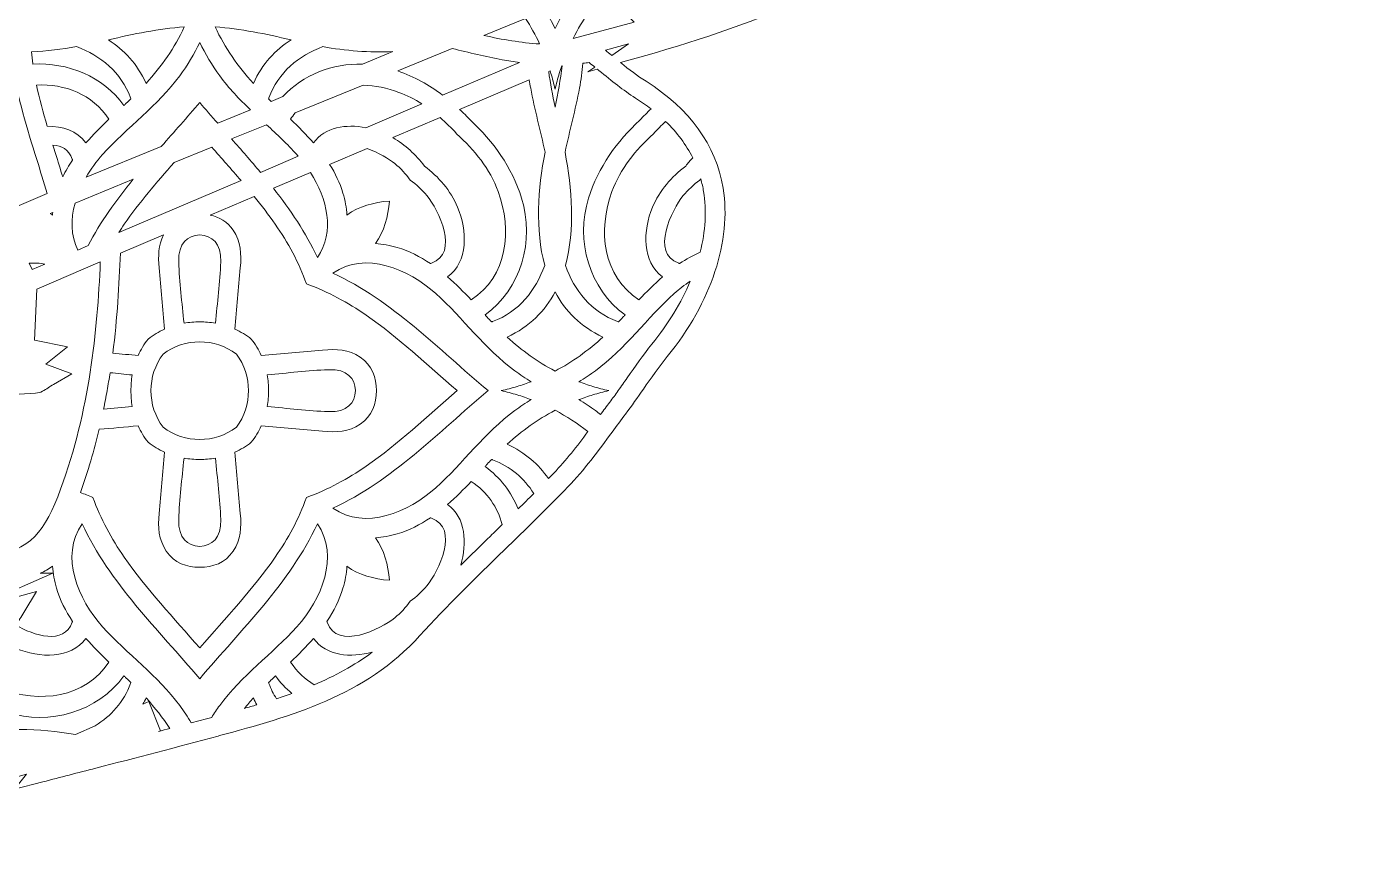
# Model space of a CAD drawing. Header units: inches. Extents: x 95 to 3545, y -2258 to -163.
# Drawn here: x 2933 to 3535, y -1029 to -659 of the extents above; entities that cross this region are included whole.
import ezdxf

# ---------------------------------------------------------------- set-up
doc = ezdxf.new("R2010")
doc.units = ezdxf.units.IN
doc.header["$MEASUREMENT"] = 0
doc.layers.add('Layer 1', color=7, linetype='Continuous')

msp = doc.modelspace()

# ---------------------------------------------------------------- linework, layer by layer
at = {"layer": 'Layer 1', "lineweight": 0}
for points, knots in [([(3521.38, -534.23), (3526.82, -531.98), (3532.61, -528.93), (3534.27, -523.34), (3535.29, -519.93), (3534.53, -516.33), (3532.02, -512.67), (3528.25, -507.17), (3519.97, -505.53), (3513.31, -504.21), (3513.31, -504.21), (3512.37, -504.03), (3512.37, -504.03), (3509.08, -503.36), (3505.74, -505.08), (3503.03, -506.59), (3502.06, -507.14), (3501.14, -507.65), (3500.36, -507.97), (3500.36, -507.97), (3479.9, -516.25), (3479.9, -516.25), (3450.61, -528.13), (3420.32, -540.41), (3390.45, -552.28), (3387.84, -553.32), (3384.33, -553.64), (3382.8, -553.01), (3377.04, -550.64), (3371.25, -548.32), (3365.46, -545.99), (3346.1, -538.21), (3326.07, -530.17), (3307.36, -520.57), (3303.6, -518.64), (3299.79, -516.76), (3295.98, -514.88), (3269.28, -501.73), (3244.06, -489.31), (3233.09, -458.77), (3230.3, -451.02), (3225.2, -444.37), (3220.26, -437.95), (3216.58, -433.16), (3213.1, -428.63), (3210.55, -423.72), (3208.19, -419.21), (3207.74, -411.55), (3209.52, -406.3), (3210.75, -402.69), (3212.98, -401.01), (3216.57, -401.01), (3218.54, -401.01), (3220.88, -401.55), (3223.33, -402.56), (3230.59, -405.56), (3238.34, -408.51), (3246.11, -408.78), (3246.11, -408.78), (3246.52, -408.79), (3246.52, -408.79), (3251.25, -408.79), (3256.51, -406.02), (3262.63, -400.31), (3265.09, -398.02), (3265.21, -393.88), (3265.06, -391.62), (3264.83, -388.09), (3263.77, -385.63), (3261.9, -384.29), (3255.98, -380.05), (3256.84, -376.67), (3259.33, -369.43), (3259.71, -368.33), (3260.1, -367.21), (3260.45, -366.07), (3260.45, -366.07), (3289.01, -369.2), (3289.01, -369.2), (3289.01, -369.2), (3272.89, -334.78), (3272.89, -334.78), (3301.09, -331.7), (3329.45, -326.88), (3346.44, -294.35), (3346.44, -294.35), (3350.7, -286.21), (3350.7, -286.21), (3350.7, -286.21), (3341.67, -287.92), (3341.67, -287.92), (3313.94, -293.17), (3287.84, -291.15), (3254.61, -280.87), (3250.79, -279.68), (3246.52, -276.57), (3245.67, -274.33), (3237.63, -253.2), (3228.52, -229.25), (3221.98, -205.38), (3218.17, -191.48), (3209.69, -183.66), (3195.29, -180.79), (3186.81, -179.1), (3178.04, -178.31), (3169.78, -177.64), (3160.74, -176.92), (3151.69, -176.08), (3142.65, -175.24), (3119.08, -173.06), (3094.72, -170.8), (3070.64, -170.6), (3070.64, -170.6), (3069.75, -170.59), (3069.75, -170.59), (3055.81, -170.59), (3041.84, -173.38), (3028.33, -176.07), (3022.28, -177.28), (3016.02, -178.53), (3009.91, -179.49), (3009.91, -179.49), (3006.37, -180.05), (3006.37, -180.05), (3006.37, -180.05), (3005.64, -192.78), (3005.64, -192.78), (3005.64, -192.78), (3008.44, -194.03), (3008.44, -194.03), (3009.91, -194.69), (3011.36, -195.45), (3012.8, -196.2), (3016.34, -198.04), (3019.99, -199.95), (3024.14, -200.73), (3053.79, -206.3), (3088.37, -214.51), (3120.1, -233.22), (3128.78, -238.34), (3132.02, -243.64), (3131.65, -252.12), (3131.24, -261.62), (3129.01, -271.37), (3126.54, -281.35), (3125.84, -282.01), (3123.76, -283.05), (3122.6, -283.63), (3122.09, -283.88), (3121.6, -284.13), (3121.14, -284.37), (3116.27, -286.91), (3111.09, -289.3), (3106.08, -291.61), (3095.15, -296.64), (3083.85, -301.84), (3074.26, -309.36), (3070.74, -312.12), (3067.27, -315.01), (3063.92, -317.8), (3049.32, -329.96), (3035.53, -341.45), (3016.12, -344.13), (3016.12, -344.13), (3011.32, -344.79), (3011.32, -344.79), (3011.32, -344.79), (3014.38, -358.37), (3014.38, -358.37), (3014.38, -358.37), (3042.92, -356.17), (3042.92, -356.17), (3042.92, -356.17), (3040.04, -358.27), (3040.04, -358.27), (3040.04, -358.27), (3054.23, -361.26), (3054.23, -361.26), (3052.55, -361.6), (3050.87, -361.95), (3049.2, -362.28), (3030.65, -366.05), (3013.12, -369.61), (2996.34, -376.3), (2953.74, -393.26), (2911.15, -412.21), (2869.96, -430.53), (2856.78, -436.4), (2843.6, -442.26), (2830.4, -448.07), (2751.53, -482.79), (2689.02, -498.27), (2627.72, -498.27), (2612.79, -498.27), (2597.78, -497.29), (2583.1, -495.37), (2583.1, -495.37), (2582.27, -495.31), (2582.27, -495.31), (2580.56, -495.31), (2579.17, -495.97), (2578.15, -496.45), (2577.9, -496.57), (2577.65, -496.7), (2577.4, -496.78), (2577.4, -496.78), (2575.04, -497.6), (2575.04, -497.6), (2575.04, -497.6), (2572.83, -507.82), (2572.83, -507.82), (2572.83, -507.82), (2615.96, -519.45), (2615.96, -519.45), (2615.96, -519.45), (2559.37, -524.36), (2559.37, -524.36), (2559.37, -524.36), (2569.1, -531.37), (2569.1, -531.37), (2587.91, -544.94), (2608.24, -546.81), (2627.4, -546.81), (2630.94, -546.81), (2634.56, -546.74), (2638.15, -546.65), (2638.15, -546.65), (2611.52, -558.85), (2611.52, -558.85), (2611.52, -558.85), (2693.92, -553.21), (2693.92, -553.21), (2693.92, -553.21), (2640.17, -568.94), (2640.17, -568.94), (2640.17, -568.94), (2641.94, -579.7), (2641.94, -579.7), (2641.94, -579.7), (2677.66, -576.45), (2677.66, -576.45), (2677.66, -576.45), (2639.38, -591.45), (2639.38, -591.45), (2639.38, -591.45), (2662.31, -591.68), (2662.31, -591.68), (2666.55, -591.72), (2670.8, -591.8), (2675.05, -591.87), (2681.45, -591.99), (2687.86, -592.11), (2694.24, -592.11), (2706.84, -592.11), (2723.39, -591.7), (2739.55, -588.55), (2770.57, -582.49), (2800.89, -572.1), (2829.28, -561.98), (2841.67, -557.56), (2853.71, -551.86), (2865.36, -546.34), (2875.24, -541.66), (2885.46, -536.82), (2895.73, -532.86), (2922.91, -522.37), (2951.69, -509.93), (2978, -490.06), (2990.62, -480.53), (3002.52, -476.28), (3016.58, -476.28), (3016.63, -476.28), (3016.67, -476.28), (3016.72, -476.28), (3015.61, -478.27), (3014.52, -480.22), (3013.45, -482.14), (3008.76, -490.53), (3004.4, -498.32), (3000.15, -506.18), (2996.3, -513.27), (2992.52, -520.41), (2988.75, -527.55), (2985.39, -533.9), (2982.03, -540.26), (2978.62, -546.58), (2976.89, -549.79), (2975.28, -553.11), (2973.72, -556.33), (2970, -564), (2966.48, -571.25), (2961.48, -577.15), (2933.72, -609.84), (2922.53, -642.55), (2927.27, -677.15), (2929.22, -691.36), (2933.42, -704.81), (2937.87, -719.05), (2939.44, -724.06), (2941.04, -729.2), (2942.54, -734.38), (2942.54, -734.38), (2922.65, -743.02), (2922.65, -743.02), (2921.69, -742.09), (2920.7, -741.19), (2919.74, -740.31), (2912.55, -733.73), (2909.26, -730.25), (2913.05, -723.15), (2913.05, -723.15), (2915.63, -718.31), (2915.63, -718.31), (2915.63, -718.31), (2886, -709.7), (2886, -709.7), (2886, -709.7), (2884.22, -711.03), (2884.22, -711.03), (2863.9, -726.25), (2847.71, -746.68), (2837.41, -770.11), (2833, -780.14), (2826.32, -782.37), (2816.26, -782.82), (2812.85, -782.98), (2809.43, -783.1), (2806.01, -783.22), (2793.68, -783.67), (2780.93, -784.13), (2768.5, -786.1), (2715.98, -794.41), (2676.22, -810.94), (2643.4, -838.12), (2632.57, -847.09), (2619.51, -854.1), (2606.88, -860.89), (2601.8, -863.61), (2596.55, -866.43), (2591.47, -869.36), (2589.43, -870.53), (2586.91, -871.27), (2584.24, -872.06), (2582.86, -872.46), (2581.48, -872.87), (2580.13, -873.34), (2580.13, -873.34), (2576.5, -874.6), (2576.5, -874.6), (2576.5, -874.6), (2578.46, -885.03), (2578.46, -885.03), (2578.46, -885.03), (2590.17, -883.95), (2590.17, -883.95), (2590.17, -883.95), (2574.49, -893.57), (2574.49, -893.57), (2574.49, -893.57), (2578.16, -904.03), (2578.16, -904.03), (2578.16, -904.03), (2598.72, -899.19), (2598.72, -899.19), (2598.72, -899.19), (2545.29, -922.1), (2545.29, -922.1), (2545.29, -922.1), (2568.44, -923.81), (2568.44, -923.81), (2568.44, -923.81), (2545.72, -942), (2545.72, -942), (2545.72, -942), (2552.2, -950.54), (2552.2, -950.54), (2552.2, -950.54), (2578.76, -939.63), (2578.76, -939.63), (2578.76, -939.63), (2568.78, -947.58), (2568.78, -947.58), (2568.78, -947.58), (2580.38, -948.27), (2580.38, -948.27), (2582.99, -948.42), (2585.43, -948.45), (2587.74, -948.47), (2591.95, -948.5), (2595.59, -948.53), (2598.64, -949.44), (2611.94, -953.41), (2623.09, -955.26), (2633.74, -955.26), (2638.09, -955.25), (2642.29, -954.95), (2646.4, -954.32), (2646.4, -954.32), (2634.59, -961.55), (2634.59, -961.55), (2634.59, -961.55), (2638.09, -970.3), (2638.09, -970.3), (2638.09, -970.3), (2660.88, -966.39), (2660.88, -966.39), (2660.88, -966.39), (2646.54, -996.13), (2646.54, -996.13), (2646.54, -996.13), (2661.32, -984.87), (2661.32, -984.87), (2666.92, -980.6), (2672.58, -975.97), (2678.06, -971.49), (2690.35, -961.45), (2703.05, -951.07), (2716.87, -943.16), (2765.68, -915.19), (2802.83, -881.48), (2830.42, -840.1), (2837.5, -829.49), (2845.09, -827.54), (2857.48, -827.54), (2857.48, -827.54), (2858.75, -827.55), (2858.75, -827.55), (2878.39, -827.74), (2898.32, -826.63), (2917.58, -825.56), (2924.16, -825.19), (2930.75, -824.82), (2937.33, -824.5), (2939.62, -824.39), (2941.36, -823.21), (2943.04, -822.07), (2943.72, -821.6), (2944.5, -821.06), (2945.45, -820.52), (2945.45, -820.52), (2953.71, -815.79), (2953.71, -815.79), (2953.71, -815.79), (2942.05, -811.47), (2942.05, -811.47), (2942.05, -811.47), (2951.73, -803.66), (2951.73, -803.66), (2951.73, -803.66), (2936.79, -800.64), (2936.79, -800.64), (2936.79, -800.64), (2937.91, -777.55), (2937.91, -777.55), (2937.91, -777.55), (2966.54, -765.26), (2966.54, -765.26), (2965.23, -796.51), (2961.71, -832.41), (2948.64, -867.75), (2941.56, -886.88), (2935.46, -895.4), (2915.99, -898.64), (2909.77, -899.68), (2903.38, -900.54), (2897.2, -901.37), (2894.33, -901.75), (2891.47, -902.14), (2888.62, -902.54), (2888.62, -902.54), (2884.42, -903.14), (2884.42, -903.14), (2884.42, -903.14), (2885.47, -914.63), (2885.47, -914.63), (2885.47, -914.63), (2902.45, -914.63), (2902.45, -914.63), (2902.45, -914.63), (2862.77, -931.94), (2862.77, -931.94), (2862.77, -931.94), (2867.67, -942.47), (2867.67, -942.47), (2867.67, -942.47), (2916.97, -928.92), (2916.97, -928.92), (2906.33, -940.55), (2892.55, -946.57), (2878.14, -952.86), (2866.32, -958.03), (2854.1, -963.37), (2844.05, -972.08), (2844.05, -972.08), (2830.78, -983.56), (2830.78, -983.56), (2824.13, -987.31), (2817.73, -991.49), (2811.49, -995.57), (2807.91, -997.91), (2804.34, -1000.24), (2800.73, -1002.49), (2800.73, -1002.49), (2795.51, -1005.74), (2795.51, -1005.74), (2795.51, -1005.74), (2803.43, -1012.38), (2803.43, -1012.38), (2803.43, -1012.38), (2852.94, -1001.35), (2852.94, -1001.35), (2852.94, -1001.35), (2812.73, -1016.63), (2812.73, -1016.63), (2812.73, -1016.63), (2816.88, -1029.41), (2816.88, -1029.41), (2816.88, -1029.41), (2933.21, -996.41), (2933.21, -996.41), (2933.21, -996.41), (2927.83, -1003.23), (2927.83, -1003.23), (2927.83, -1003.23), (2940.65, -999.89), (2940.65, -999.89), (2948.53, -997.83), (2956.49, -995.77), (2964.49, -993.7), (2982.55, -989.03), (3001.23, -984.2), (3019.68, -979.2), (3019.68, -979.2), (3020.32, -979.03), (3020.32, -979.03), (3052.51, -970.31), (3085.78, -961.3), (3110.7, -933.87), (3122.8, -920.55), (3135.99, -907.73), (3148.75, -895.33), (3158.26, -886.08), (3168.1, -876.51), (3177.47, -866.77), (3184.84, -859.1), (3191.21, -850.44), (3197.37, -842.07), (3199.38, -839.34), (3201.39, -836.61), (3203.43, -833.92), (3206.23, -830.22), (3208.91, -826.38), (3211.51, -822.66), (3214.93, -817.75), (3218.47, -812.68), (3222.24, -808.02), (3242.17, -783.42), (3251.35, -755.71), (3247.42, -732.01), (3244.19, -712.49), (3232.5, -696.27), (3212.67, -683.8), (3208.83, -681.38), (3205.13, -678.54), (3201.15, -675.33), (3201.15, -675.33), (3212.65, -672.09), (3212.65, -672.09), (3238.04, -664.95), (3262.66, -656.29), (3287.89, -645.61), (3292.41, -643.7), (3295.47, -639.84), (3298.42, -636.11), (3300.01, -634.1), (3301.5, -632.22), (3303.11, -630.77), (3303.11, -630.77), (3304.41, -629.59), (3304.41, -629.59), (3307.41, -626.86), (3310.82, -623.76), (3313.68, -623.24), (3319.93, -622.12), (3326.48, -621.47), (3332.81, -620.83), (3342.52, -619.87), (3352.55, -618.87), (3362.15, -616.16), (3372.94, -613.12), (3386.9, -606.25), (3393.73, -596.07), (3400.93, -585.35), (3409.63, -580.26), (3421.35, -575.54), (3444.09, -566.37), (3467.1, -556.79), (3489.35, -547.53), (3500.02, -543.09), (3510.7, -538.65), (3521.38, -534.23)], [0, 0, 0, 0, 1, 1, 1, 2, 2, 2, 3, 3, 3, 4, 4, 4, 5, 5, 5, 6, 6, 6, 7, 7, 7, 8, 8, 8, 9, 9, 9, 10, 10, 10, 11, 11, 11, 12, 12, 12, 13, 13, 13, 14, 14, 14, 15, 15, 15, 16, 16, 16, 17, 17, 17, 18, 18, 18, 19, 19, 19, 20, 20, 20, 21, 21, 21, 22, 22, 22, 23, 23, 23, 24, 24, 24, 25, 25, 25, 26, 26, 26, 27, 27, 27, 28, 28, 28, 29, 29, 29, 30, 30, 30, 31, 31, 31, 32, 32, 32, 33, 33, 33, 34, 34, 34, 35, 35, 35, 36, 36, 36, 37, 37, 37, 38, 38, 38, 39, 39, 39, 40, 40, 40, 41, 41, 41, 42, 42, 42, 43, 43, 43, 44, 44, 44, 45, 45, 45, 46, 46, 46, 47, 47, 47, 48, 48, 48, 49, 49, 49, 50, 50, 50, 51, 51, 51, 52, 52, 52, 53, 53, 53, 54, 54, 54, 55, 55, 55, 56, 56, 56, 57, 57, 57, 58, 58, 58, 59, 59, 59, 60, 60, 60, 61, 61, 61, 62, 62, 62, 63, 63, 63, 64, 64, 64, 65, 65, 65, 66, 66, 66, 67, 67, 67, 68, 68, 68, 69, 69, 69, 70, 70, 70, 71, 71, 71, 72, 72, 72, 73, 73, 73, 74, 74, 74, 75, 75, 75, 76, 76, 76, 77, 77, 77, 78, 78, 78, 79, 79, 79, 80, 80, 80, 81, 81, 81, 82, 82, 82, 83, 83, 83, 84, 84, 84, 85, 85, 85, 86, 86, 86, 87, 87, 87, 88, 88, 88, 89, 89, 89, 90, 90, 90, 91, 91, 91, 92, 92, 92, 93, 93, 93, 94, 94, 94, 95, 95, 95, 96, 96, 96, 97, 97, 97, 98, 98, 98, 99, 99, 99, 100, 100, 100, 101, 101, 101, 102, 102, 102, 103, 103, 103, 104, 104, 104, 105, 105, 105, 106, 106, 106, 107, 107, 107, 108, 108, 108, 109, 109, 109, 110, 110, 110, 111, 111, 111, 112, 112, 112, 113, 113, 113, 114, 114, 114, 115, 115, 115, 116, 116, 116, 117, 117, 117, 118, 118, 118, 119, 119, 119, 120, 120, 120, 121, 121, 121, 122, 122, 122, 123, 123, 123, 124, 124, 124, 125, 125, 125, 126, 126, 126, 127, 127, 127, 128, 128, 128, 129, 129, 129, 130, 130, 130, 131, 131, 131, 132, 132, 132, 133, 133, 133, 134, 134, 134, 135, 135, 135, 136, 136, 136, 137, 137, 137, 138, 138, 138, 139, 139, 139, 140, 140, 140, 141, 141, 141, 142, 142, 142, 143, 143, 143, 144, 144, 144, 145, 145, 145, 146, 146, 146, 147, 147, 147, 148, 148, 148, 149, 149, 149, 150, 150, 150, 151, 151, 151, 152, 152, 152, 153, 153, 153, 154, 154, 154, 155, 155, 155, 156, 156, 156, 157, 157, 157, 158, 158, 158, 159, 159, 159, 160, 160, 160, 161, 161, 161, 162, 162, 162, 163, 163, 163, 164, 164, 164, 165, 165, 165, 166, 166, 166, 167, 167, 167, 168, 168, 168, 169, 169, 169, 170, 170, 170, 171, 171, 171, 172, 172, 172, 173, 173, 173, 174, 174, 174, 175, 175, 175, 176, 176, 176, 177, 177, 177, 178, 178, 178, 179, 179, 179, 180, 180, 180, 181, 181, 181, 182, 182, 182, 183, 183, 183, 184, 184, 184, 185, 185, 185, 186, 186, 186, 187, 187, 187, 188, 188, 188, 189, 189, 189, 190, 190, 190, 191, 191, 191, 192, 192, 192, 193, 193, 193, 194, 194, 194, 195, 195, 195, 196, 196, 196, 197, 197, 197, 198, 198, 198, 199, 199, 199, 200, 200, 200, 200]), ([(3179.77, -664.5), (3183.99, -656.11), (3189.34, -648.65), (3195.75, -641.6), (3195.79, -641.59), (3195.83, -641.57), (3195.88, -641.56), (3198.8, -647.91), (3202.71, -653), (3207.34, -657.04), (3207.34, -657.04), (3179.77, -664.5), (3179.77, -664.5)], [0, 0, 0, 0, 1, 1, 1, 2, 2, 2, 3, 3, 3, 4, 4, 4, 4]), ([(3171.65, -659.97), (3170.32, -657.2), (3168.85, -654.49), (3167.25, -651.82), (3167.25, -651.82), (3169.47, -650.91), (3169.47, -650.91), (3172.19, -650.26), (3175.1, -649.38), (3178.31, -648.26), (3175.78, -652.05), (3173.58, -655.96), (3171.65, -659.97)], [0, 0, 0, 0, 1, 1, 1, 2, 2, 2, 3, 3, 3, 4, 4, 4, 4]), ([(3164.68, -666.93), (3156.29, -666.39), (3147.92, -664.93), (3139.58, -663.15), (3139.58, -663.15), (3158.33, -655.47), (3158.33, -655.47), (3160.69, -659.1), (3162.81, -662.92), (3164.68, -666.93)], [0, 0, 0, 0, 1, 1, 1, 2, 2, 2, 3, 3, 3, 3]), ([(2987.19, -684.72), (2983.18, -675.94), (2977.27, -669.58), (2970.2, -665.08), (2981.54, -662.49), (2992.95, -660.01), (3004.41, -659.28), (3000, -668.71), (2994.25, -676.98), (2987.19, -684.72)], [0, 0, 0, 0, 1, 1, 1, 2, 2, 2, 3, 3, 3, 3]), ([(3035.58, -684.72), (3028.51, -676.98), (3022.77, -668.71), (3018.36, -659.28), (3029.81, -660.01), (3041.23, -662.49), (3052.56, -665.08), (3045.49, -669.58), (3039.59, -675.94), (3035.58, -684.72)], [0, 0, 0, 0, 1, 1, 1, 2, 2, 2, 3, 3, 3, 3]), ([(2936.09, -675.94), (2935.84, -674.11), (2935.65, -672.28), (2935.5, -670.46), (2942.41, -670.17), (2949.3, -669.32), (2955.87, -668.14), (2966.72, -672.26), (2976, -679.66), (2980.18, -691.32), (2980.23, -691.46), (2980.3, -691.57), (2980.36, -691.7), (2979.65, -692.38), (2978.94, -693.06), (2978.21, -693.73), (2977.87, -694.05), (2977.52, -694.36), (2977.18, -694.68), (2967.85, -681.68), (2951.91, -675.09), (2936.12, -676.08), (2936.11, -676.03), (2936.1, -675.99), (2936.09, -675.94)], [0, 0, 0, 0, 1, 1, 1, 2, 2, 2, 3, 3, 3, 4, 4, 4, 5, 5, 5, 6, 6, 6, 7, 7, 7, 8, 8, 8, 8]), ([(3002.39, -681.32), (3005.92, -676.49), (3008.88, -671.44), (3011.38, -666.24), (3013.88, -671.44), (3016.84, -676.49), (3020.38, -681.32), (3024.49, -686.92), (3029.3, -691.88), (3034.32, -696.67), (3034.32, -696.67), (3019.51, -702.75), (3019.51, -702.75), (3016.76, -699.62), (3014.04, -696.49), (3011.38, -693.33), (3005.77, -700.02), (2999.88, -706.57), (2994.05, -713.18), (2994.05, -713.18), (2960.14, -727.08), (2960.14, -727.08), (2962.29, -723.37), (2964.84, -719.91), (2967.56, -716.89), (2978.66, -704.58), (2992.55, -694.75), (3002.39, -681.32)], [0, 0, 0, 0, 1, 1, 1, 2, 2, 2, 3, 3, 3, 4, 4, 4, 5, 5, 5, 6, 6, 6, 7, 7, 7, 8, 8, 8, 9, 9, 9, 9]), ([(3042.41, -691.7), (3042.46, -691.57), (3042.54, -691.46), (3042.59, -691.32), (3046.77, -679.66), (3056.04, -672.26), (3066.9, -668.14), (3077.04, -669.96), (3087.95, -670.99), (3098.51, -670.37), (3098.51, -670.37), (3084.74, -676.01), (3084.74, -676.01), (3071.29, -675.69), (3057.96, -680.84), (3048.87, -690.71), (3048.87, -690.71), (3043.63, -692.86), (3043.63, -692.86), (3043.22, -692.47), (3042.81, -692.09), (3042.41, -691.7)], [0, 0, 0, 0, 1, 1, 1, 2, 2, 2, 3, 3, 3, 4, 4, 4, 5, 5, 5, 6, 6, 6, 7, 7, 7, 7]), ([(3197.2, -672.11), (3197.17, -672.09), (3197.13, -672.06), (3197.09, -672.03), (3196.2, -671.29), (3195.28, -670.54), (3194.34, -669.78), (3194.34, -669.78), (3204.79, -666.95), (3204.79, -666.95), (3204.79, -666.95), (3197.2, -672.11), (3197.2, -672.11)], [0, 0, 0, 0, 1, 1, 1, 2, 2, 2, 3, 3, 3, 4, 4, 4, 4]), ([(3125.26, -669.03), (3132.84, -670.8), (3140.38, -672.7), (3147.85, -674.1), (3150.47, -674.58), (3153.07, -674.95), (3155.66, -675.27), (3155.66, -675.27), (3120.93, -690.01), (3120.93, -690.01), (3114.88, -685.47), (3108.19, -681.74), (3100.71, -679.09), (3100.71, -679.09), (3125.26, -669.03), (3125.26, -669.03)], [0, 0, 0, 0, 1, 1, 1, 2, 2, 2, 3, 3, 3, 4, 4, 4, 5, 5, 5, 5]), ([(3171.65, -695.4), (3170.52, -690.07), (3169.5, -684.73), (3168.77, -679.38), (3168.77, -679.38), (3169.4, -679.11), (3169.4, -679.11), (3169.52, -679.48), (3169.66, -679.83), (3169.77, -680.2), (3170.48, -682.58), (3171.1, -684.98), (3171.65, -687.39), (3172.21, -684.98), (3172.83, -682.58), (3173.54, -680.2), (3173.88, -679.07), (3174.27, -677.98), (3174.64, -676.88), (3174.64, -676.88), (3174.87, -676.79), (3174.87, -676.79), (3174.13, -683.01), (3172.98, -689.21), (3171.65, -695.4)], [0, 0, 0, 0, 1, 1, 1, 2, 2, 2, 3, 3, 3, 4, 4, 4, 5, 5, 5, 6, 6, 6, 7, 7, 7, 8, 8, 8, 8]), ([(3209.86, -701.31), (3209.86, -701.31), (3209.86, -701.31), (3209.86, -701.31), (3199.55, -710.98), (3191.19, -722.36), (3186.74, -736.56), (3180.76, -755.66), (3187.03, -777.54), (3203.23, -789.17), (3202.91, -789.51), (3202.59, -789.86), (3202.28, -790.2), (3201.61, -790.93), (3200.93, -791.64), (3200.25, -792.35), (3200.12, -792.29), (3200.01, -792.22), (3199.87, -792.17), (3187.86, -787.86), (3180.37, -778.14), (3176.33, -766.85), (3180.69, -750.8), (3179.36, -732.1), (3176.15, -715.78), (3178.27, -706.08), (3180.86, -696.44), (3182.65, -686.9), (3183.35, -683.14), (3183.87, -679.39), (3184.21, -675.66), (3185.16, -675.58), (3186.1, -675.45), (3187.05, -675.34), (3187.88, -676.01), (3188.72, -676.69), (3189.52, -677.34), (3189.52, -677.34), (3186.36, -679.49), (3186.36, -679.49), (3186.36, -679.49), (3190.67, -678.28), (3190.67, -678.28), (3190.94, -678.49), (3191.2, -678.71), (3191.46, -678.92), (3197.3, -683.7), (3202.35, -687.82), (3207.93, -691.34), (3210.43, -692.91), (3212.77, -694.55), (3214.97, -696.25), (3213.22, -697.88), (3211.5, -699.56), (3209.86, -701.31)], [0, 0, 0, 0, 1, 1, 1, 2, 2, 2, 3, 3, 3, 4, 4, 4, 5, 5, 5, 6, 6, 6, 7, 7, 7, 8, 8, 8, 9, 9, 9, 10, 10, 10, 11, 11, 11, 12, 12, 12, 13, 13, 13, 14, 14, 14, 15, 15, 15, 16, 16, 16, 17, 17, 17, 18, 18, 18, 18]), ([(2970.44, -700.94), (2966.86, -704.32), (2963.32, -707.85), (2960.06, -711.59), (2956.03, -706.04), (2949.46, -703.97), (2942.59, -704.08), (2940.74, -697.83), (2939.06, -691.66), (2937.77, -685.48), (2950.51, -684.95), (2962.87, -689.46), (2970.44, -700.94)], [0, 0, 0, 0, 1, 1, 1, 2, 2, 2, 3, 3, 3, 4, 4, 4, 4]), ([(3062.71, -711.59), (3059.45, -707.85), (3055.9, -704.32), (3052.33, -700.94), (3053, -699.92), (3053.71, -698.96), (3054.45, -698.05), (3054.45, -698.05), (3085.09, -685.49), (3085.09, -685.49), (3090.5, -685.73), (3095.98, -686.85), (3101.19, -688.77), (3104.88, -690.12), (3108.34, -691.89), (3111.61, -693.97), (3111.61, -693.97), (3086.29, -704.72), (3086.29, -704.72), (3077.42, -703.02), (3067.93, -704.39), (3062.71, -711.59)], [0, 0, 0, 0, 1, 1, 1, 2, 2, 2, 3, 3, 3, 4, 4, 4, 5, 5, 5, 6, 6, 6, 7, 7, 7, 7]), ([(3160.66, -686.9), (3162.44, -696.44), (3165.04, -706.08), (3167.15, -715.78), (3163.94, -732.1), (3162.62, -750.8), (3166.98, -766.85), (3162.94, -778.14), (3155.45, -787.86), (3143.44, -792.17), (3143.3, -792.22), (3143.19, -792.29), (3143.06, -792.35), (3142.38, -791.64), (3141.7, -790.93), (3141.03, -790.2), (3140.71, -789.86), (3140.39, -789.51), (3140.08, -789.17), (3156.28, -777.54), (3162.55, -755.66), (3156.57, -736.56), (3152.12, -722.36), (3143.76, -710.98), (3133.45, -701.31), (3131.87, -699.63), (3130.23, -698.02), (3128.55, -696.45), (3128.55, -696.45), (3160.04, -683.08), (3160.04, -683.08), (3160.24, -684.35), (3160.42, -685.63), (3160.66, -686.9)], [0, 0, 0, 0, 1, 1, 1, 2, 2, 2, 3, 3, 3, 4, 4, 4, 5, 5, 5, 6, 6, 6, 7, 7, 7, 8, 8, 8, 9, 9, 9, 10, 10, 10, 11, 11, 11, 11]), ([(3041.47, -703.37), (3046.2, -707.74), (3050.91, -712.13), (3055.2, -716.89), (3055.42, -717.13), (3055.63, -717.39), (3055.85, -717.64), (3055.85, -717.64), (3038.8, -724.88), (3038.8, -724.88), (3034.55, -719.78), (3030.15, -714.79), (3025.75, -709.81), (3025.75, -709.81), (3041.47, -703.37), (3041.47, -703.37)], [0, 0, 0, 0, 1, 1, 1, 2, 2, 2, 3, 3, 3, 4, 4, 4, 5, 5, 5, 5]), ([(3127.7, -740.6), (3124.53, -732.97), (3119.14, -726.93), (3112.74, -722.02), (3108.8, -716.89), (3104.12, -712.42), (3098.49, -709.21), (3098.49, -709.21), (3119.82, -700.16), (3119.82, -700.16), (3122.43, -702.44), (3124.92, -704.89), (3127.27, -707.48), (3135.37, -714.83), (3142.24, -723.34), (3145.99, -733.57), (3152.43, -751.08), (3150.2, -771.63), (3133.82, -782.43), (3130.44, -778.85), (3126.91, -775.31), (3123.17, -772.05), (3132.58, -765.23), (3132.04, -751.09), (3127.7, -740.6)], [0, 0, 0, 0, 1, 1, 1, 2, 2, 2, 3, 3, 3, 4, 4, 4, 5, 5, 5, 6, 6, 6, 7, 7, 7, 8, 8, 8, 8]), ([(3230.57, -722.02), (3224.17, -726.93), (3218.77, -732.97), (3215.61, -740.6), (3211.26, -751.09), (3210.73, -765.23), (3220.14, -772.05), (3216.4, -775.31), (3212.87, -778.85), (3209.49, -782.43), (3193.11, -771.63), (3190.88, -751.08), (3197.31, -733.57), (3201.07, -723.34), (3207.93, -714.83), (3216.03, -707.48), (3217.79, -705.54), (3219.63, -703.67), (3221.53, -701.9), (3226.71, -706.91), (3230.79, -712.36), (3233.72, -718.26), (3232.63, -719.47), (3231.57, -720.71), (3230.57, -722.02)], [0, 0, 0, 0, 1, 1, 1, 2, 2, 2, 3, 3, 3, 4, 4, 4, 5, 5, 5, 6, 6, 6, 7, 7, 7, 8, 8, 8, 8]), ([(2953.86, -718.89), (2953.92, -719.04), (2953.99, -719.17), (2954.06, -719.3), (2952.39, -721.75), (2950.9, -724.3), (2949.62, -726.96), (2948.54, -723.39), (2947.45, -719.86), (2946.37, -716.39), (2945.97, -715.11), (2945.57, -713.84), (2945.18, -712.57), (2949.06, -712.8), (2952.34, -714.53), (2953.86, -718.89)], [0, 0, 0, 0, 1, 1, 1, 2, 2, 2, 3, 3, 3, 4, 4, 4, 5, 5, 5, 5]), ([(3016.81, -713.47), (3021.24, -718.5), (3025.69, -723.51), (3030.03, -728.6), (3030.03, -728.6), (2975.93, -751.57), (2975.93, -751.57), (2975.93, -751.57), (2975.93, -751.55), (2975.93, -751.55), (2975.93, -751.55), (2974.87, -752), (2974.87, -752), (2975.67, -750.76), (2976.45, -749.5), (2977.29, -748.31), (2984.15, -738.51), (2991.92, -729.42), (2999.81, -720.44), (2999.81, -720.44), (3016.81, -713.47), (3016.81, -713.47)], [0, 0, 0, 0, 1, 1, 1, 2, 2, 2, 3, 3, 3, 4, 4, 4, 5, 5, 5, 6, 6, 6, 7, 7, 7, 7]), ([(3086.85, -714.15), (3091.95, -715.94), (3096.78, -718.8), (3099.37, -720.9), (3102.04, -723.06), (3104.33, -725.62), (3106.37, -728.38), (3109.14, -730.43), (3111.7, -732.72), (3113.86, -735.39), (3118.99, -741.72), (3128.75, -761.34), (3115.87, -765.85), (3115.72, -765.91), (3115.59, -765.98), (3115.45, -766.05), (3110.83, -762.89), (3105.87, -760.33), (3100.48, -758.77), (3097.2, -757.82), (3093.89, -757.22), (3090.6, -756.96), (3094.66, -751.48), (3096.36, -744.81), (3096.94, -737.82), (3089.95, -738.39), (3083.28, -740.1), (3077.8, -744.16), (3077.54, -740.87), (3076.94, -737.56), (3075.99, -734.28), (3074.65, -729.65), (3072.54, -725.36), (3069.99, -721.31), (3069.99, -721.31), (3086.85, -714.15), (3086.85, -714.15)], [0, 0, 0, 0, 1, 1, 1, 2, 2, 2, 3, 3, 3, 4, 4, 4, 5, 5, 5, 6, 6, 6, 7, 7, 7, 8, 8, 8, 9, 9, 9, 10, 10, 10, 11, 11, 11, 12, 12, 12, 12]), ([(2955.14, -738.75), (2955.14, -738.75), (2981.39, -727.99), (2981.39, -727.99), (2973.72, -737.4), (2966.63, -747.2), (2961, -757.95), (2961, -757.95), (2956.38, -759.93), (2956.38, -759.93), (2953.16, -753.27), (2953.16, -745.89), (2955.14, -738.75)], [0, 0, 0, 0, 1, 1, 1, 2, 2, 2, 3, 3, 3, 4, 4, 4, 4]), ([(3064.44, -763.34), (3059.21, -752.04), (3052.29, -741.81), (3044.64, -732.07), (3044.64, -732.07), (3061.35, -724.98), (3061.35, -724.98), (3068.84, -736.74), (3072.53, -751.57), (3064.44, -763.34)], [0, 0, 0, 0, 1, 1, 1, 2, 2, 2, 3, 3, 3, 3]), ([(3238.64, -733.47), (3240.07, -742.11), (3239.48, -751.41), (3237.06, -760.92), (3233.85, -762.34), (3230.77, -764.05), (3227.85, -766.05), (3227.71, -765.98), (3227.59, -765.91), (3227.44, -765.85), (3214.56, -761.34), (3224.31, -741.72), (3229.45, -735.39), (3231.61, -732.72), (3234.17, -730.43), (3236.93, -728.38), (3237.07, -728.19), (3237.24, -728.03), (3237.38, -727.84), (3237.89, -729.68), (3238.32, -731.56), (3238.64, -733.47)], [0, 0, 0, 0, 1, 1, 1, 2, 2, 2, 3, 3, 3, 4, 4, 4, 5, 5, 5, 6, 6, 6, 7, 7, 7, 7]), ([(2983.64, -839.25), (2984.81, -841.86), (2986.3, -844.35), (2988.12, -846.64), (2990.41, -848.46), (2992.89, -849.95), (2995.51, -851.12), (2994.69, -860.35), (2993.88, -869.58), (2993.06, -878.81), (2992.52, -884.94), (2992.78, -890.57), (2996.3, -895.79), (2999.93, -901.17), (3005.48, -903.02), (3011.38, -903.08), (3017.29, -903.02), (3022.84, -901.17), (3026.47, -895.79), (3029.99, -890.57), (3030.24, -884.94), (3029.7, -878.81), (3028.89, -869.58), (3028.07, -860.35), (3027.26, -851.12), (3029.87, -849.95), (3032.36, -848.46), (3034.65, -846.64), (3036.46, -844.35), (3037.95, -841.86), (3039.13, -839.25), (3048.36, -840.06), (3057.59, -840.88), (3066.82, -841.69), (3072.94, -842.24), (3078.58, -841.98), (3083.8, -838.46), (3089.18, -834.83), (3091.02, -829.28), (3091.09, -823.37), (3091.02, -817.47), (3089.18, -811.92), (3083.8, -808.29), (3078.58, -804.77), (3072.94, -804.51), (3066.82, -805.05), (3057.59, -805.87), (3048.36, -806.68), (3039.13, -807.5), (3037.95, -804.88), (3036.46, -802.4), (3034.65, -800.11), (3032.36, -798.29), (3029.87, -796.8), (3027.26, -795.63), (3028.07, -786.4), (3028.89, -777.17), (3029.7, -767.94), (3030.24, -761.81), (3029.99, -756.18), (3026.47, -750.96), (3023.84, -747.06), (3020.19, -745.03), (3016.13, -744.18), (3016.13, -744.18), (3035.96, -735.76), (3035.96, -735.76), (3039.26, -739.84), (3042.47, -744), (3045.48, -748.31), (3051.15, -756.41), (3056.08, -765.59), (3059.53, -775.23), (3069.17, -778.68), (3078.35, -783.61), (3086.45, -789.28), (3101.04, -799.48), (3114.04, -811.7), (3127.47, -823.37), (3114.04, -835.05), (3101.04, -847.26), (3086.45, -857.47), (3078.35, -863.14), (3069.17, -868.07), (3059.53, -871.52), (3056.08, -881.16), (3051.15, -890.34), (3045.48, -898.44), (3035.27, -913.03), (3023.06, -926.03), (3011.38, -939.46), (2999.71, -926.03), (2987.49, -913.03), (2977.29, -898.44), (2971.62, -890.34), (2966.69, -881.16), (2963.23, -871.52), (2961.31, -870.84), (2959.43, -870.05), (2957.55, -869.25), (2960.99, -859.75), (2963.78, -850.24), (2966.03, -840.8), (2971.9, -840.29), (2977.77, -839.77), (2983.64, -839.25)], [0, 0, 0, 0, 1, 1, 1, 2, 2, 2, 3, 3, 3, 4, 4, 4, 5, 5, 5, 6, 6, 6, 7, 7, 7, 8, 8, 8, 9, 9, 9, 10, 10, 10, 11, 11, 11, 12, 12, 12, 13, 13, 13, 14, 14, 14, 15, 15, 15, 16, 16, 16, 17, 17, 17, 18, 18, 18, 19, 19, 19, 20, 20, 20, 21, 21, 21, 22, 22, 22, 23, 23, 23, 24, 24, 24, 25, 25, 25, 26, 26, 26, 27, 27, 27, 28, 28, 28, 29, 29, 29, 30, 30, 30, 31, 31, 31, 32, 32, 32, 33, 33, 33, 34, 34, 34, 35, 35, 35, 35]), ([(2945.12, -742.97), (2945.08, -743.37), (2945, -743.77), (2944.96, -744.16), (2944.63, -743.92), (2944.28, -743.71), (2943.94, -743.48), (2943.94, -743.48), (2945.12, -742.97), (2945.12, -742.97)], [0, 0, 0, 0, 1, 1, 1, 2, 2, 2, 3, 3, 3, 3]), ([(2993.06, -767.94), (2993.88, -777.17), (2994.69, -786.4), (2995.51, -795.63), (2992.89, -796.8), (2990.41, -798.29), (2988.12, -800.11), (2986.3, -802.4), (2984.81, -804.88), (2983.64, -807.5), (2979.82, -807.16), (2976, -806.83), (2972.18, -806.49), (2974.17, -790.74), (2975.08, -775.56), (2975.59, -761.39), (2975.59, -761.39), (2995.04, -753.13), (2995.04, -753.13), (2992.74, -757.73), (2992.6, -762.65), (2993.06, -767.94)], [0, 0, 0, 0, 1, 1, 1, 2, 2, 2, 3, 3, 3, 4, 4, 4, 5, 5, 5, 6, 6, 6, 7, 7, 7, 7]), ([(3018.46, -792.93), (3016.13, -792.53), (3013.76, -792.34), (3011.38, -792.36), (3009.01, -792.34), (3006.64, -792.53), (3004.31, -792.93), (3003.41, -783.76), (3002.2, -774.5), (3001.92, -765.31), (3001.66, -756.61), (3005.83, -753.49), (3011.38, -753.06), (3016.94, -753.49), (3021.11, -756.61), (3020.85, -765.31), (3020.57, -774.5), (3019.36, -783.76), (3018.46, -792.93)], [0, 0, 0, 0, 1, 1, 1, 2, 2, 2, 3, 3, 3, 4, 4, 4, 5, 5, 5, 6, 6, 6, 6]), ([(3117.87, -867.19), (3105.56, -878.29), (3086.11, -886.52), (3071.41, -876.43), (3098.24, -864.01), (3119.05, -842.17), (3141.43, -823.37), (3141.43, -823.37), (3141.43, -823.37), (3141.43, -823.37), (3119.05, -804.58), (3098.24, -782.74), (3071.41, -770.32), (3086.11, -760.23), (3105.56, -768.46), (3117.87, -779.55), (3130.18, -790.65), (3140.01, -804.54), (3153.44, -814.38), (3155.89, -816.17), (3158.39, -817.81), (3160.94, -819.32), (3158.87, -820.1), (3156.75, -820.83), (3154.56, -821.49), (3152.18, -822.2), (3149.78, -822.82), (3147.37, -823.37), (3147.37, -823.37), (3147.37, -823.37), (3147.37, -823.37), (3149.78, -823.93), (3152.18, -824.55), (3154.56, -825.26), (3156.75, -825.92), (3158.87, -826.65), (3160.94, -827.43), (3158.39, -828.94), (3155.89, -830.58), (3153.44, -832.37), (3140.01, -842.21), (3130.18, -856.1), (3117.87, -867.19)], [0, 0, 0, 0, 1, 1, 1, 2, 2, 2, 3, 3, 3, 4, 4, 4, 5, 5, 5, 6, 6, 6, 7, 7, 7, 8, 8, 8, 9, 9, 9, 10, 10, 10, 11, 11, 11, 12, 12, 12, 13, 13, 13, 14, 14, 14, 14]), ([(2935.84, -768.75), (2935.84, -768.75), (2934.51, -765.84), (2934.51, -765.84), (2936.89, -765.7), (2939.26, -765.84), (2941.58, -766.28), (2941.58, -766.28), (2935.84, -768.75), (2935.84, -768.75)], [0, 0, 0, 0, 1, 1, 1, 2, 2, 2, 3, 3, 3, 3]), ([(3200.11, -823.37), (3198.87, -825.12), (3197.61, -826.85), (3196.33, -828.54), (3194.92, -830.4), (3193.53, -832.29), (3192.14, -834.18), (3191.38, -833.58), (3190.65, -832.95), (3189.87, -832.37), (3187.42, -830.58), (3184.92, -828.94), (3182.37, -827.43), (3184.44, -826.65), (3186.56, -825.92), (3188.75, -825.26), (3191.13, -824.55), (3193.53, -823.93), (3195.94, -823.37), (3195.94, -823.37), (3195.94, -823.37), (3195.94, -823.37), (3193.53, -822.82), (3191.13, -822.2), (3188.75, -821.49), (3186.55, -820.83), (3184.44, -820.1), (3182.37, -819.32), (3184.92, -817.81), (3187.42, -816.17), (3189.87, -814.38), (3203.3, -804.54), (3213.13, -790.65), (3225.43, -779.55), (3227.63, -777.58), (3230.06, -775.7), (3232.64, -773.99), (3228.58, -783.59), (3222.78, -793.21), (3215.33, -802.42), (3211.35, -807.32), (3207.72, -812.53), (3204.2, -817.57), (3202.86, -819.49), (3201.5, -821.43), (3200.11, -823.37)], [0, 0, 0, 0, 1, 1, 1, 2, 2, 2, 3, 3, 3, 4, 4, 4, 5, 5, 5, 6, 6, 6, 7, 7, 7, 8, 8, 8, 9, 9, 9, 10, 10, 10, 11, 11, 11, 12, 12, 12, 13, 13, 13, 14, 14, 14, 15, 15, 15, 15]), ([(3150.04, -799.18), (3160.18, -794.54), (3167.11, -787.39), (3171.65, -778.82), (3176.2, -787.39), (3183.12, -794.54), (3193.27, -799.18), (3186.59, -805.28), (3179.52, -810.39), (3171.65, -814.52), (3163.79, -810.39), (3156.72, -805.28), (3150.04, -799.18)], [0, 0, 0, 0, 1, 1, 1, 2, 2, 2, 3, 3, 3, 4, 4, 4, 4]), ([(3011.38, -845.4), (3005.56, -845.37), (2999.8, -843.54), (2994.84, -839.91), (2991.21, -834.96), (2989.39, -829.2), (2989.36, -823.37), (2989.39, -817.55), (2991.21, -811.79), (2994.84, -806.84), (2999.8, -803.21), (3005.56, -801.38), (3011.38, -801.35), (3017.21, -801.38), (3022.97, -803.21), (3027.92, -806.84), (3031.55, -811.79), (3033.38, -817.55), (3033.4, -823.37), (3033.38, -829.2), (3031.55, -834.96), (3027.92, -839.91), (3022.97, -843.54), (3017.21, -845.37), (3011.38, -845.4)], [0, 0, 0, 0, 1, 1, 1, 2, 2, 2, 3, 3, 3, 4, 4, 4, 5, 5, 5, 6, 6, 6, 7, 7, 7, 8, 8, 8, 8]), ([(2969.62, -823.37), (2970.1, -820.66), (2970.54, -817.96), (2970.95, -815.27), (2974.29, -815.61), (2977.62, -815.98), (2980.94, -816.3), (2980.54, -818.63), (2980.35, -821), (2980.37, -823.37), (2980.35, -825.75), (2980.54, -828.12), (2980.94, -830.45), (2976.65, -830.87), (2972.33, -831.36), (2968.01, -831.79), (2968.59, -828.97), (2969.12, -826.17), (2969.62, -823.37)], [0, 0, 0, 0, 1, 1, 1, 2, 2, 2, 3, 3, 3, 4, 4, 4, 5, 5, 5, 6, 6, 6, 6]), ([(3041.82, -816.3), (3051, -815.4), (3060.26, -814.19), (3069.45, -813.91), (3078.15, -813.65), (3081.27, -817.82), (3081.7, -823.37), (3081.27, -828.93), (3078.15, -833.1), (3069.45, -832.84), (3060.26, -832.56), (3051, -831.35), (3041.82, -830.45), (3042.23, -828.12), (3042.42, -825.75), (3042.4, -823.37), (3042.42, -821), (3042.23, -818.63), (3041.82, -816.3)], [0, 0, 0, 0, 1, 1, 1, 2, 2, 2, 3, 3, 3, 4, 4, 4, 5, 5, 5, 6, 6, 6, 6]), ([(3168.68, -863.03), (3164.24, -856.63), (3158.18, -851.29), (3150.04, -847.57), (3156.72, -841.47), (3163.79, -836.35), (3171.65, -832.23), (3176.91, -834.98), (3181.8, -838.2), (3186.46, -841.85), (3181.62, -848.35), (3176.58, -854.84), (3171.05, -860.59), (3170.27, -861.41), (3169.47, -862.22), (3168.68, -863.03)], [0, 0, 0, 0, 1, 1, 1, 2, 2, 2, 3, 3, 3, 4, 4, 4, 5, 5, 5, 5]), ([(3020.85, -881.44), (3021.11, -890.14), (3016.94, -893.26), (3011.38, -893.69), (3005.83, -893.26), (3001.66, -890.14), (3001.92, -881.44), (3002.2, -872.25), (3003.41, -862.99), (3004.31, -853.82), (3006.64, -854.22), (3009.01, -854.41), (3011.38, -854.39), (3013.76, -854.41), (3016.13, -854.22), (3018.46, -853.82), (3019.36, -862.99), (3020.57, -872.25), (3020.85, -881.44)], [0, 0, 0, 0, 1, 1, 1, 2, 2, 2, 3, 3, 3, 4, 4, 4, 5, 5, 5, 6, 6, 6, 6]), ([(3140.08, -857.58), (3140.39, -857.24), (3140.71, -856.89), (3141.03, -856.55), (3141.7, -855.82), (3142.38, -855.11), (3143.06, -854.4), (3143.19, -854.45), (3143.3, -854.53), (3143.44, -854.58), (3151.64, -857.52), (3157.73, -862.99), (3162.06, -869.75), (3159.73, -872.09), (3157.39, -874.41), (3155.05, -876.73), (3151.92, -869.18), (3146.89, -862.47), (3140.08, -857.58)], [0, 0, 0, 0, 1, 1, 1, 2, 2, 2, 3, 3, 3, 4, 4, 4, 5, 5, 5, 6, 6, 6, 6]), ([(3142.54, -888.95), (3138.1, -893.26), (3133.62, -897.64), (3129.14, -902.06), (3132.02, -892.24), (3131.4, -880.67), (3123.17, -874.7), (3126.91, -871.44), (3130.44, -867.89), (3133.82, -864.32), (3141.23, -869.2), (3145.72, -876.09), (3147.84, -883.78), (3146.07, -885.51), (3144.3, -887.24), (3142.54, -888.95)], [0, 0, 0, 0, 1, 1, 1, 2, 2, 2, 3, 3, 3, 4, 4, 4, 5, 5, 5, 5]), ([(3002.39, -965.43), (2992.55, -952), (2978.66, -942.17), (2967.56, -929.86), (2956.47, -917.56), (2948.24, -898.1), (2958.33, -883.4), (2970.75, -910.23), (2992.59, -931.04), (3011.38, -953.42), (3030.18, -931.04), (3052.02, -910.23), (3064.44, -883.4), (3074.53, -898.1), (3066.3, -917.56), (3055.2, -929.86), (3044.11, -942.17), (3030.22, -952), (3020.38, -965.43), (3019.1, -967.18), (3017.93, -968.96), (3016.79, -970.76), (3013.7, -971.59), (3010.6, -972.41), (3007.5, -973.23), (3005.94, -970.58), (3004.25, -967.97), (3002.39, -965.43)], [0, 0, 0, 0, 1, 1, 1, 2, 2, 2, 3, 3, 3, 4, 4, 4, 5, 5, 5, 6, 6, 6, 7, 7, 7, 8, 8, 8, 9, 9, 9, 9]), ([(3099.37, -925.85), (3093.04, -930.99), (3073.42, -940.74), (3068.9, -927.86), (3068.85, -927.71), (3068.77, -927.58), (3068.71, -927.45), (3071.87, -922.82), (3074.43, -917.87), (3075.99, -912.47), (3076.94, -909.19), (3077.54, -905.88), (3077.8, -902.59), (3083.28, -906.65), (3089.95, -908.35), (3096.94, -908.93), (3096.36, -901.94), (3094.66, -895.27), (3090.6, -889.79), (3093.89, -889.53), (3097.2, -888.93), (3100.48, -887.98), (3105.87, -886.42), (3110.83, -883.86), (3115.45, -880.7), (3115.59, -880.77), (3115.72, -880.84), (3115.87, -880.89), (3128.75, -885.41), (3118.99, -905.03), (3113.86, -911.36), (3111.7, -914.03), (3109.14, -916.32), (3106.37, -918.36), (3104.33, -921.13), (3102.04, -923.69), (3099.37, -925.85)], [0, 0, 0, 0, 1, 1, 1, 2, 2, 2, 3, 3, 3, 4, 4, 4, 5, 5, 5, 6, 6, 6, 7, 7, 7, 8, 8, 8, 9, 9, 9, 10, 10, 10, 11, 11, 11, 12, 12, 12, 12]), ([(2916.39, -918.36), (2916.37, -918.34), (2916.34, -918.32), (2916.32, -918.3), (2916.32, -918.3), (2945.14, -905.73), (2945.14, -905.73), (2945.14, -905.73), (2939.47, -905.73), (2939.47, -905.73), (2941.4, -904.88), (2943.24, -903.86), (2944.96, -902.59), (2945.22, -905.88), (2945.83, -909.19), (2946.78, -912.47), (2948.34, -917.87), (2950.9, -922.82), (2954.06, -927.45), (2953.99, -927.58), (2953.92, -927.71), (2953.86, -927.86), (2950.21, -938.28), (2936.67, -933.88), (2928.28, -929.11), (2929.58, -927.33), (2930.84, -925.48), (2932.04, -923.49), (2932.04, -923.49), (2937.74, -913.97), (2937.74, -913.97), (2937.74, -913.97), (2917.38, -919.57), (2917.38, -919.57), (2917.06, -919.16), (2916.7, -918.78), (2916.39, -918.36)], [0, 0, 0, 0, 1, 1, 1, 2, 2, 2, 3, 3, 3, 4, 4, 4, 5, 5, 5, 6, 6, 6, 7, 7, 7, 8, 8, 8, 9, 9, 9, 10, 10, 10, 11, 11, 11, 12, 12, 12, 12]), ([(2922.23, -936.29), (2924.23, -937.59), (2926.34, -938.75), (2928.61, -939.69), (2939.1, -944.04), (2953.24, -944.57), (2960.06, -935.16), (2963.32, -938.9), (2966.86, -942.43), (2970.44, -945.81), (2959.64, -962.19), (2939.09, -964.42), (2921.58, -957.98), (2917.77, -956.58), (2914.19, -954.75), (2910.83, -952.58), (2910.83, -952.58), (2915.18, -950.09), (2915.18, -950.09), (2915.18, -950.09), (2909.64, -951.77), (2909.64, -951.77), (2908.39, -950.92), (2907.17, -950.03), (2905.97, -949.09), (2911.75, -945.58), (2917.25, -941.45), (2922.23, -936.29)], [0, 0, 0, 0, 1, 1, 1, 2, 2, 2, 3, 3, 3, 4, 4, 4, 5, 5, 5, 6, 6, 6, 7, 7, 7, 8, 8, 8, 9, 9, 9, 9]), ([(3052.33, -945.81), (3055.9, -942.43), (3059.45, -938.9), (3062.71, -935.16), (3068.5, -943.14), (3079.55, -943.95), (3089.17, -941.37), (3081.01, -947.43), (3072.22, -952.15), (3062.98, -956.07), (3058.89, -953.6), (3055.25, -950.24), (3052.33, -945.81)], [0, 0, 0, 0, 1, 1, 1, 2, 2, 2, 3, 3, 3, 4, 4, 4, 4]), ([(2980.18, -955.43), (2977.13, -963.94), (2971.35, -970.16), (2964.24, -974.52), (2964.24, -974.52), (2955.35, -978.52), (2955.35, -978.52), (2939.18, -975.66), (2921.08, -974.85), (2905.67, -979.55), (2895.48, -977.4), (2885.36, -974.63), (2875.33, -972.74), (2877.29, -971.74), (2879.24, -970.7), (2881.16, -969.6), (2881.16, -969.6), (2902.61, -957.3), (2902.61, -957.3), (2909.14, -962.09), (2916.37, -965.99), (2924.57, -968.56), (2943.67, -974.54), (2965.55, -968.27), (2977.18, -952.07), (2977.52, -952.39), (2977.87, -952.7), (2978.21, -953.02), (2978.94, -953.69), (2979.65, -954.37), (2980.36, -955.05), (2980.3, -955.18), (2980.23, -955.29), (2980.18, -955.43)], [0, 0, 0, 0, 1, 1, 1, 2, 2, 2, 3, 3, 3, 4, 4, 4, 5, 5, 5, 6, 6, 6, 7, 7, 7, 8, 8, 8, 9, 9, 9, 10, 10, 10, 11, 11, 11, 11]), ([(3042.59, -955.43), (3042.54, -955.29), (3042.46, -955.18), (3042.41, -955.05), (3043.12, -954.37), (3043.83, -953.69), (3044.56, -953.02), (3044.9, -952.7), (3045.25, -952.39), (3045.59, -952.07), (3047.73, -955.05), (3050.22, -957.69), (3052.97, -959.98), (3050.66, -960.81), (3048.33, -961.59), (3045.98, -962.35), (3044.64, -960.23), (3043.49, -957.94), (3042.59, -955.43)], [0, 0, 0, 0, 1, 1, 1, 2, 2, 2, 3, 3, 3, 4, 4, 4, 5, 5, 5, 6, 6, 6, 6]), ([(2992.78, -977.15), (2992.78, -977.15), (2993.75, -976.8), (2993.75, -976.8), (2993.75, -976.8), (2988.39, -963.66), (2988.39, -963.66), (2988.39, -963.66), (2985.8, -964.82), (2985.8, -964.82), (2986.28, -963.92), (2986.75, -962.99), (2987.19, -962.03), (2991.19, -966.41), (2994.76, -970.96), (2997.92, -975.78), (2996.2, -976.24), (2994.49, -976.7), (2992.78, -977.15)], [0, 0, 0, 0, 1, 1, 1, 2, 2, 2, 3, 3, 3, 4, 4, 4, 5, 5, 5, 6, 6, 6, 6]), ([(3031.54, -966.71), (3032.84, -965.13), (3034.17, -963.57), (3035.58, -962.03), (3036.06, -963.09), (3036.57, -964.11), (3037.11, -965.1), (3035.26, -965.64), (3033.4, -966.18), (3031.54, -966.71)], [0, 0, 0, 0, 1, 1, 1, 2, 2, 2, 3, 3, 3, 3])]:
    msp.add_open_spline(points, degree=3, knots=knots, dxfattribs=at)

doc.saveas('drawing.dxf')
